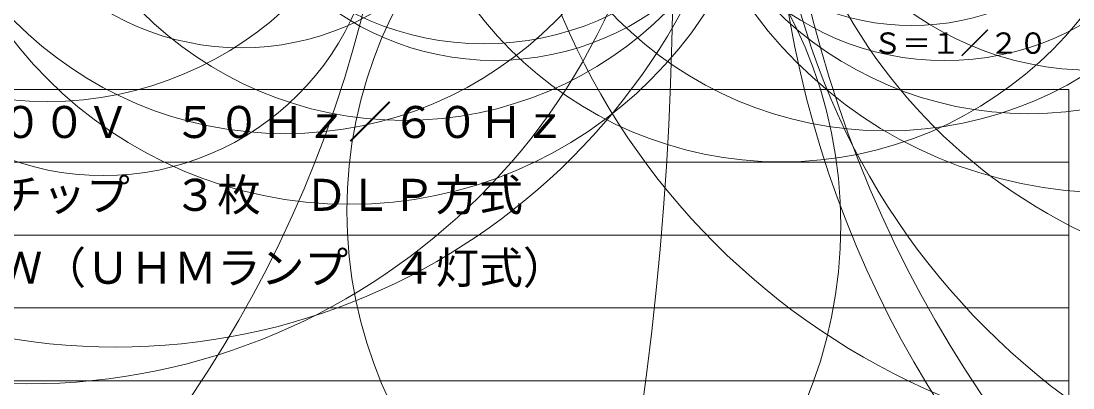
# Model space of a CAD drawing. Units: millimetres, scale not verified. Extents: x -8290 to 8338, y -215 to 16646.
# Drawn here: x -9.5 to 62.7, y -22 to 3.2 of the extents above; entities that cross this region are included whole.
import ezdxf
from ezdxf.enums import TextEntityAlignment as Align

# ---------------------------------------------------------------- set-up
doc = ezdxf.new("R2010")
doc.units = ezdxf.units.MM
doc.header["$LTSCALE"] = 0.125
doc.layers.add('0-1_MOJI1', color=7, linetype='Continuous')
doc.layers.add('0-3_TOUROKU', color=7, linetype='Continuous')
doc.layers.add('0-2_WAKU', color=1, linetype='Continuous', lineweight=18)
doc.layers.add('0-5_GAIKEI', color=1, linetype='Continuous', lineweight=18)
doc.styles.add('ＭＳ ゴシック', font='')
doc.styles.get('ＭＳ ゴシック').set_extended_font_data('MS Gothic')

msp = doc.modelspace()

# ---------------------------------------------------------------- linework, layer by layer
at = {"layer": '0-2_WAKU', "color": 4}
for p in [(-62.5547, -1.4996), (62.4453, -56.4996)]:
    msp.add_line(p, (62.4453, -1.4996), dxfattribs=at)
at = {"layer": '0-2_WAKU'}
for p, q in [((-62.5547, -6.4996), (62.4453, -6.4996)), ((62.4453, -11.4996), (-62.5547, -11.4996)), ((62.4453, -16.4996), (-62.5547, -16.4996)), ((62.4453, -21.4996), (-62.5547, -21.4996))]:
    msp.add_line(p, q, dxfattribs=at)
at = {"layer": '0-5_GAIKEI'}
for centre, radius in [((-187.7733, 7.5236), 223.0212), ((-66.7002, 24.0399), 83.1425), ((125.3883, 24.0399), 83.1424), ((115.0765, 16.1082), 72.9478), ((72.6037, 22.4365), 48.7745), ((-3.0354, 25.1305), 44.3139), ((91.8244, 17.2578), 49.6673), ((-9.1192, 22.2613), 43.975), ((79.4796, 22.2457), 37.1986), ((65.317, 21.8914), 30.4796), ((13.0272, 19.9219), 29.3099), ((8.6031, 21.7064), 26.2441), ((49.8962, 21.7004), 26.0551), ((16.7835, 21.8892), 25.5182), ((59.6938, 21.6819), 24.8526), ((-7.7078, 21.7692), 24.1064), ((42.6998, 19.8709), 26.3484), ((64.2005, 21.7104), 21.9102), ((-27.1264, 22.8884), 20.1188), ((22.2518, 21.6728), 20.0457), ((23.0027, 19.8229), 19.3339), ((53.9233, 19.5965), 19.1248), ((5.609, 19.6358), 18.2798), ((51.6521, 19.7281), 16.851), ((-3.8836, 11.4782), 18.8997), ((15.3977, -10.8104), 31.3866), ((43.2757, -9.8529), 30.429)]:
    msp.add_circle(centre, radius, dxfattribs=at)

# ---------------------------------------------------------------- texts
at = {"layer": '0-1_MOJI1', "style": 'ＭＳ ゴシック'}
for s, p in [('ＡＣ２００Ｖ\u3000５０Ｈｚ／６０Ｈｚ', (-20.0547, -5.4996)), ('ＤＬＰチップ\u3000３枚\u3000ＤＬＰ方式', (-20.0547, -10.4996)), ('４３２Ｗ（ＵＨＭランプ\u3000４灯式）', (-20.0547, -15.4996))]:
    msp.add_text(s, height=2.199, dxfattribs=at).set_placement(p, align=Align.BOTTOM_LEFT)
at = {"layer": '0-3_TOUROKU', "style": 'ＭＳ ゴシック'}
msp.add_text('Ｓ＝１／２０', height=1.466, dxfattribs=at).set_placement((48.9786, 0.5004), align=Align.BOTTOM_LEFT)

doc.saveas('drawing.dxf')
